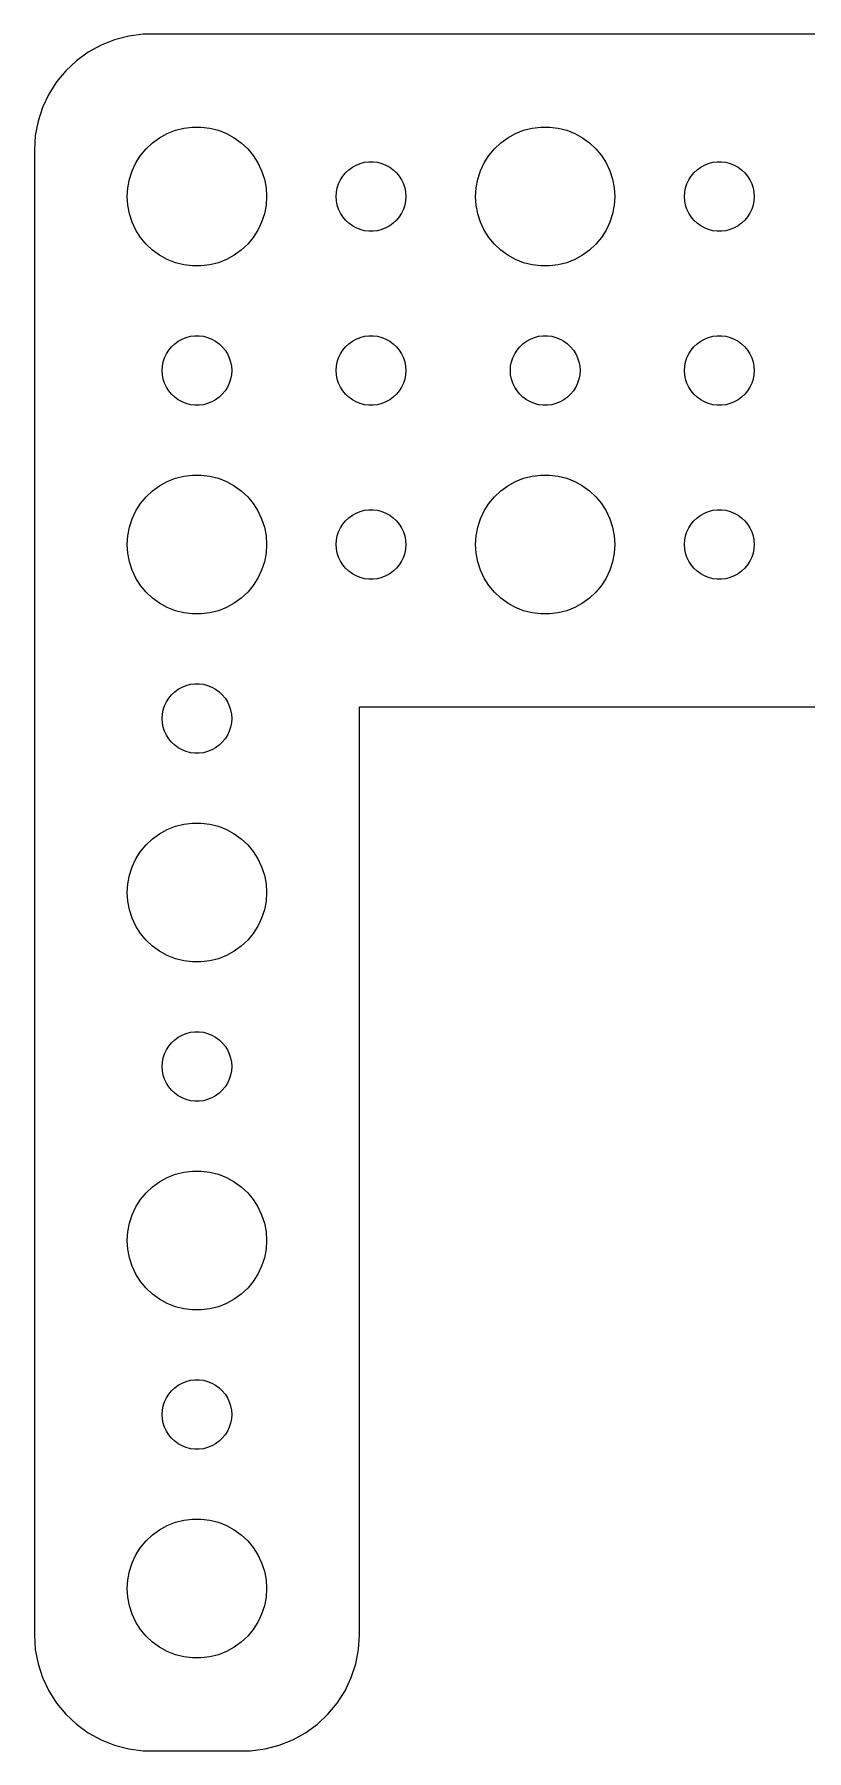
# Model space of a CAD drawing. Header units: metres. Extents: x -37 to 37, y 131 to 373.
# Drawn here: x -37 to -3.7, y 215 to 289 of the extents above; entities that cross this region are included whole.
import ezdxf

# ---------------------------------------------------------------- set-up
doc = ezdxf.new("R2010")
doc.units = ezdxf.units.M

msp = doc.modelspace()

# ---------------------------------------------------------------- linework, layer by layer
for p, q in [((-34.1289, 288.524), (-34.6791, 288.222)), ((-33.5451, 288.755), (-34.1289, 288.524)), ((-32.9369, 288.911), (-33.5451, 288.755)), ((-32.3139, 288.99), (-32.9369, 288.911)), ((32.3139, 288.99), (-32.3139, 288.99)), ((-35.1871, 287.853), (-35.6448, 287.423)), ((-34.6791, 288.222), (-35.1871, 287.853)), ((-35.6448, 287.423), (-36.0451, 286.939)), ((-36.3815, 286.409), (-36.6489, 285.841)), ((-36.0451, 286.939), (-36.3815, 286.409)), ((-36.6489, 285.841), (-36.8429, 285.243)), ((-36.8429, 285.243), (-36.9606, 284.627)), ((-31.2773, 284.714), (-30.927, 284.853)), ((-30.927, 284.853), (-30.5621, 284.947)), ((-30.5621, 284.947), (-30.1884, 284.994)), ((-30.1884, 284.994), (-29.8116, 284.994)), ((-29.8116, 284.994), (-29.4379, 284.947)), ((-29.4379, 284.947), (-29.0729, 284.853)), ((-29.0729, 284.853), (-28.7227, 284.714)), ((-16.2773, 284.714), (-15.927, 284.853)), ((-15.927, 284.853), (-15.5621, 284.947)), ((-15.5621, 284.947), (-15.1884, 284.994)), ((-15.1884, 284.994), (-14.8116, 284.994)), ((-14.8116, 284.994), (-14.4379, 284.947)), ((-14.4379, 284.947), (-14.0729, 284.853)), ((-14.0729, 284.853), (-13.7227, 284.714)), ((-36.9606, 284.627), (-37, 284)), ((-32.1869, 284.054), (-31.9123, 284.312)), ((-31.9123, 284.312), (-31.6075, 284.533)), ((-31.6075, 284.533), (-31.2773, 284.714)), ((-28.7227, 284.714), (-28.3925, 284.533)), ((-28.3925, 284.533), (-28.0877, 284.312)), ((-28.0877, 284.312), (-27.8131, 284.054)), ((-17.1869, 284.054), (-16.9123, 284.312)), ((-16.9123, 284.312), (-16.6075, 284.533)), ((-16.6075, 284.533), (-16.2773, 284.714)), ((-13.7227, 284.714), (-13.3925, 284.533)), ((-13.3925, 284.533), (-13.0877, 284.312)), ((-13.0877, 284.312), (-12.8131, 284.054)), ((-37, 284), (-37, 220)), ((-32.7893, 283.104), (-32.6289, 283.445)), ((-32.6289, 283.445), (-32.427, 283.763)), ((-32.427, 283.763), (-32.1869, 284.054)), ((-27.8131, 284.054), (-27.5729, 283.763)), ((-27.5729, 283.763), (-27.3711, 283.445)), ((-27.3711, 283.445), (-27.2107, 283.104)), ((-23.3037, 283.266), (-23.1387, 283.357)), ((-23.1387, 283.357), (-22.9635, 283.427)), ((-22.9635, 283.427), (-22.7811, 283.473)), ((-22.7811, 283.473), (-22.5942, 283.497)), ((-22.5942, 283.497), (-22.4058, 283.497)), ((-22.4058, 283.497), (-22.2189, 283.473)), ((-22.2189, 283.473), (-22.0365, 283.427)), ((-22.0365, 283.427), (-21.8613, 283.357)), ((-21.8613, 283.357), (-21.6963, 283.266)), ((-17.7893, 283.104), (-17.6289, 283.445)), ((-17.6289, 283.445), (-17.427, 283.763)), ((-17.427, 283.763), (-17.1869, 284.054)), ((-12.8131, 284.054), (-12.5729, 283.763)), ((-12.5729, 283.763), (-12.3711, 283.445)), ((-12.3711, 283.445), (-12.2107, 283.104)), ((-8.30373, 283.266), (-8.13866, 283.357)), ((-8.13866, 283.357), (-7.96352, 283.427)), ((-7.96352, 283.427), (-7.78107, 283.473)), ((-7.78107, 283.473), (-7.59418, 283.497)), ((-7.59418, 283.497), (-7.40581, 283.497)), ((-7.40581, 283.497), (-7.21892, 283.473)), ((-7.21892, 283.473), (-7.03647, 283.427)), ((-7.03647, 283.427), (-6.86133, 283.357)), ((-6.86133, 283.357), (-6.69626, 283.266)), ((-32.9763, 282.376), (-32.9057, 282.746)), ((-32.9057, 282.746), (-32.7893, 283.104)), ((-27.2107, 283.104), (-27.0942, 282.746)), ((-27.0942, 282.746), (-27.0237, 282.376)), ((-23.8947, 282.552), (-23.8145, 282.723)), ((-23.8145, 282.723), (-23.7135, 282.882)), ((-23.7135, 282.882), (-23.5934, 283.027)), ((-23.5934, 283.027), (-23.4561, 283.156)), ((-23.4561, 283.156), (-23.3037, 283.266)), ((-21.6963, 283.266), (-21.5439, 283.156)), ((-21.5439, 283.156), (-21.4065, 283.027)), ((-21.4065, 283.027), (-21.2865, 282.882)), ((-21.2865, 282.882), (-21.1855, 282.723)), ((-21.1855, 282.723), (-21.1053, 282.552)), ((-17.9763, 282.376), (-17.9057, 282.746)), ((-17.9057, 282.746), (-17.7893, 283.104)), ((-12.2107, 283.104), (-12.0942, 282.746)), ((-12.0942, 282.746), (-12.0237, 282.376)), ((-8.89465, 282.552), (-8.81445, 282.723)), ((-8.81445, 282.723), (-8.71352, 282.882)), ((-8.71352, 282.882), (-8.59344, 283.027)), ((-8.59344, 283.027), (-8.45613, 283.156)), ((-8.45613, 283.156), (-8.30373, 283.266)), ((-6.69626, 283.266), (-6.54385, 283.156)), ((-6.54385, 283.156), (-6.40654, 283.027)), ((-6.40654, 283.027), (-6.28647, 282.882)), ((-6.28647, 282.882), (-6.18553, 282.723)), ((-6.18553, 282.723), (-6.10533, 282.552)), ((-33, 282), (-32.9763, 282.376)), ((-32.9763, 281.624), (-33, 282)), ((-27.0237, 282.376), (-27, 282)), ((-27, 282), (-27.0237, 281.624)), ((-24, 282), (-23.9882, 282.188)), ((-23.9882, 281.812), (-24, 282)), ((-23.9882, 282.188), (-23.9529, 282.373)), ((-23.9529, 282.373), (-23.8947, 282.552)), ((-21.1053, 282.552), (-21.0471, 282.373)), ((-21.0471, 282.373), (-21.0118, 282.188)), ((-21.0118, 282.188), (-21, 282)), ((-21, 282), (-21.0118, 281.812)), ((-18, 282), (-17.9763, 282.376)), ((-17.9763, 281.624), (-18, 282)), ((-12.0237, 282.376), (-12, 282)), ((-12, 282), (-12.0237, 281.624)), ((-9, 282), (-8.98816, 282.188)), ((-8.98816, 281.812), (-9, 282)), ((-8.98816, 282.188), (-8.95287, 282.373)), ((-8.95287, 282.373), (-8.89465, 282.552)), ((-6.10533, 282.552), (-6.04712, 282.373)), ((-6.04712, 282.373), (-6.01183, 282.188)), ((-6.01183, 282.188), (-6, 282)), ((-6, 282), (-6.01183, 281.812)), ((-32.9057, 281.254), (-32.9763, 281.624)), ((-32.7893, 280.896), (-32.9057, 281.254)), ((-27.0942, 281.254), (-27.2107, 280.896)), ((-27.0237, 281.624), (-27.0942, 281.254)), ((-23.9529, 281.627), (-23.9882, 281.812)), ((-23.8947, 281.448), (-23.9529, 281.627)), ((-23.8145, 281.277), (-23.8947, 281.448)), ((-23.7135, 281.118), (-23.8145, 281.277)), ((-21.1855, 281.277), (-21.2865, 281.118)), ((-21.1053, 281.448), (-21.1855, 281.277)), ((-21.0471, 281.627), (-21.1053, 281.448)), ((-21.0118, 281.812), (-21.0471, 281.627)), ((-17.9057, 281.254), (-17.9763, 281.624)), ((-17.7893, 280.896), (-17.9057, 281.254)), ((-12.0942, 281.254), (-12.2107, 280.896)), ((-12.0237, 281.624), (-12.0942, 281.254)), ((-8.95287, 281.627), (-8.98816, 281.812)), ((-8.89465, 281.448), (-8.95287, 281.627)), ((-8.81445, 281.277), (-8.89465, 281.448)), ((-8.71352, 281.118), (-8.81445, 281.277)), ((-6.18553, 281.277), (-6.28647, 281.118)), ((-6.10533, 281.448), (-6.18553, 281.277)), ((-6.04712, 281.627), (-6.10533, 281.448)), ((-6.01183, 281.812), (-6.04712, 281.627)), ((-32.6289, 280.555), (-32.7893, 280.896)), ((-32.427, 280.237), (-32.6289, 280.555)), ((-27.3711, 280.555), (-27.5729, 280.237)), ((-27.2107, 280.896), (-27.3711, 280.555)), ((-23.5934, 280.973), (-23.7135, 281.118)), ((-23.4561, 280.844), (-23.5934, 280.973)), ((-23.3037, 280.734), (-23.4561, 280.844)), ((-23.1387, 280.643), (-23.3037, 280.734)), ((-22.9635, 280.573), (-23.1387, 280.643)), ((-22.7811, 280.527), (-22.9635, 280.573)), ((-22.5942, 280.503), (-22.7811, 280.527)), ((-22.4058, 280.503), (-22.5942, 280.503)), ((-22.2189, 280.527), (-22.4058, 280.503)), ((-22.0365, 280.573), (-22.2189, 280.527)), ((-21.8613, 280.643), (-22.0365, 280.573)), ((-21.6963, 280.734), (-21.8613, 280.643)), ((-21.5439, 280.844), (-21.6963, 280.734)), ((-21.4065, 280.973), (-21.5439, 280.844)), ((-21.2865, 281.118), (-21.4065, 280.973)), ((-17.6289, 280.555), (-17.7893, 280.896)), ((-17.427, 280.237), (-17.6289, 280.555)), ((-12.3711, 280.555), (-12.5729, 280.237)), ((-12.2107, 280.896), (-12.3711, 280.555)), ((-8.59344, 280.973), (-8.71352, 281.118)), ((-8.45613, 280.844), (-8.59344, 280.973)), ((-8.30373, 280.734), (-8.45613, 280.844)), ((-8.13866, 280.643), (-8.30373, 280.734)), ((-7.96352, 280.573), (-8.13866, 280.643)), ((-7.78107, 280.527), (-7.96352, 280.573)), ((-7.59418, 280.503), (-7.78107, 280.527)), ((-7.40581, 280.503), (-7.59418, 280.503)), ((-7.21892, 280.527), (-7.40581, 280.503)), ((-7.03647, 280.573), (-7.21892, 280.527)), ((-6.86133, 280.643), (-7.03647, 280.573)), ((-6.69626, 280.734), (-6.86133, 280.643)), ((-6.54385, 280.844), (-6.69626, 280.734)), ((-6.40654, 280.973), (-6.54385, 280.844)), ((-6.28647, 281.118), (-6.40654, 280.973)), ((-32.1869, 279.946), (-32.427, 280.237)), ((-31.9123, 279.688), (-32.1869, 279.946)), ((-31.6075, 279.467), (-31.9123, 279.688)), ((-28.0877, 279.688), (-28.3925, 279.467)), ((-27.8131, 279.946), (-28.0877, 279.688)), ((-27.5729, 280.237), (-27.8131, 279.946)), ((-17.1869, 279.946), (-17.427, 280.237)), ((-16.9123, 279.688), (-17.1869, 279.946)), ((-16.6075, 279.467), (-16.9123, 279.688)), ((-13.0877, 279.688), (-13.3925, 279.467)), ((-12.8131, 279.946), (-13.0877, 279.688)), ((-12.5729, 280.237), (-12.8131, 279.946)), ((-31.2773, 279.286), (-31.6075, 279.467)), ((-30.927, 279.147), (-31.2773, 279.286)), ((-30.5621, 279.053), (-30.927, 279.147)), ((-30.1884, 279.006), (-30.5621, 279.053)), ((-29.8116, 279.006), (-30.1884, 279.006)), ((-29.4379, 279.053), (-29.8116, 279.006)), ((-29.0729, 279.147), (-29.4379, 279.053)), ((-28.7227, 279.286), (-29.0729, 279.147)), ((-28.3925, 279.467), (-28.7227, 279.286)), ((-16.2773, 279.286), (-16.6075, 279.467)), ((-15.927, 279.147), (-16.2773, 279.286)), ((-15.5621, 279.053), (-15.927, 279.147)), ((-15.1884, 279.006), (-15.5621, 279.053)), ((-14.8116, 279.006), (-15.1884, 279.006)), ((-14.4379, 279.053), (-14.8116, 279.006)), ((-14.0729, 279.147), (-14.4379, 279.053)), ((-13.7227, 279.286), (-14.0729, 279.147)), ((-13.3925, 279.467), (-13.7227, 279.286)), ((-30.4635, 275.927), (-30.2811, 275.973)), ((-30.2811, 275.973), (-30.0942, 275.997)), ((-30.0942, 275.997), (-29.9058, 275.997)), ((-29.9058, 275.997), (-29.7189, 275.973)), ((-29.7189, 275.973), (-29.5365, 275.927)), ((-22.9635, 275.927), (-22.7811, 275.973)), ((-22.7811, 275.973), (-22.5942, 275.997)), ((-22.5942, 275.997), (-22.4058, 275.997)), ((-22.4058, 275.997), (-22.2189, 275.973)), ((-22.2189, 275.973), (-22.0365, 275.927)), ((-15.4635, 275.927), (-15.2811, 275.973)), ((-15.2811, 275.973), (-15.0942, 275.997)), ((-15.0942, 275.997), (-14.9058, 275.997)), ((-14.9058, 275.997), (-14.7189, 275.973)), ((-14.7189, 275.973), (-14.5365, 275.927)), ((-7.96352, 275.927), (-7.78107, 275.973)), ((-7.78107, 275.973), (-7.59418, 275.997)), ((-7.59418, 275.997), (-7.40581, 275.997)), ((-7.40581, 275.997), (-7.21892, 275.973)), ((-7.21892, 275.973), (-7.03647, 275.927)), ((-31.3947, 275.052), (-31.3145, 275.223)), ((-31.3145, 275.223), (-31.2135, 275.382)), ((-31.2135, 275.382), (-31.0934, 275.527)), ((-31.0934, 275.527), (-30.9561, 275.656)), ((-30.9561, 275.656), (-30.8037, 275.766)), ((-30.8037, 275.766), (-30.6387, 275.857)), ((-30.6387, 275.857), (-30.4635, 275.927)), ((-29.5365, 275.927), (-29.3613, 275.857)), ((-29.3613, 275.857), (-29.1963, 275.766)), ((-29.1963, 275.766), (-29.0439, 275.656)), ((-29.0439, 275.656), (-28.9065, 275.527)), ((-28.9065, 275.527), (-28.7865, 275.382)), ((-28.7865, 275.382), (-28.6855, 275.223)), ((-28.6855, 275.223), (-28.6053, 275.052)), ((-23.8947, 275.052), (-23.8145, 275.223)), ((-23.8145, 275.223), (-23.7135, 275.382)), ((-23.7135, 275.382), (-23.5934, 275.527)), ((-23.5934, 275.527), (-23.4561, 275.656)), ((-23.4561, 275.656), (-23.3037, 275.766)), ((-23.3037, 275.766), (-23.1387, 275.857)), ((-23.1387, 275.857), (-22.9635, 275.927)), ((-22.0365, 275.927), (-21.8613, 275.857)), ((-21.8613, 275.857), (-21.6963, 275.766)), ((-21.6963, 275.766), (-21.5439, 275.656)), ((-21.5439, 275.656), (-21.4065, 275.527)), ((-21.4065, 275.527), (-21.2865, 275.382)), ((-21.2865, 275.382), (-21.1855, 275.223)), ((-21.1855, 275.223), (-21.1053, 275.052)), ((-16.3947, 275.052), (-16.3145, 275.223)), ((-16.3145, 275.223), (-16.2135, 275.382)), ((-16.2135, 275.382), (-16.0934, 275.527)), ((-16.0934, 275.527), (-15.9561, 275.656)), ((-15.9561, 275.656), (-15.8037, 275.766)), ((-15.8037, 275.766), (-15.6387, 275.857)), ((-15.6387, 275.857), (-15.4635, 275.927)), ((-14.5365, 275.927), (-14.3613, 275.857)), ((-14.3613, 275.857), (-14.1963, 275.766)), ((-14.1963, 275.766), (-14.0439, 275.656)), ((-14.0439, 275.656), (-13.9065, 275.527)), ((-13.9065, 275.527), (-13.7865, 275.382)), ((-13.7865, 275.382), (-13.6855, 275.223)), ((-13.6855, 275.223), (-13.6053, 275.052)), ((-8.89465, 275.052), (-8.81445, 275.223)), ((-8.81445, 275.223), (-8.71352, 275.382)), ((-8.71352, 275.382), (-8.59344, 275.527)), ((-8.59344, 275.527), (-8.45613, 275.656)), ((-8.45613, 275.656), (-8.30373, 275.766)), ((-8.30373, 275.766), (-8.13866, 275.857)), ((-8.13866, 275.857), (-7.96352, 275.927)), ((-7.03647, 275.927), (-6.86133, 275.857)), ((-6.86133, 275.857), (-6.69626, 275.766)), ((-6.69626, 275.766), (-6.54385, 275.656)), ((-6.54385, 275.656), (-6.40654, 275.527)), ((-6.40654, 275.527), (-6.28647, 275.382)), ((-6.28647, 275.382), (-6.18553, 275.223)), ((-6.18553, 275.223), (-6.10533, 275.052)), ((-31.5, 274.5), (-31.4882, 274.688)), ((-31.4882, 274.312), (-31.5, 274.5)), ((-31.4882, 274.688), (-31.4529, 274.873)), ((-31.4529, 274.873), (-31.3947, 275.052)), ((-28.6053, 275.052), (-28.5471, 274.873)), ((-28.5471, 274.873), (-28.5118, 274.688)), ((-28.5118, 274.688), (-28.5, 274.5)), ((-28.5, 274.5), (-28.5118, 274.312)), ((-24, 274.5), (-23.9882, 274.688)), ((-23.9882, 274.312), (-24, 274.5)), ((-23.9882, 274.688), (-23.9529, 274.873)), ((-23.9529, 274.873), (-23.8947, 275.052)), ((-21.1053, 275.052), (-21.0471, 274.873)), ((-21.0471, 274.873), (-21.0118, 274.688)), ((-21.0118, 274.688), (-21, 274.5)), ((-21, 274.5), (-21.0118, 274.312)), ((-16.5, 274.5), (-16.4882, 274.688)), ((-16.4882, 274.312), (-16.5, 274.5)), ((-16.4882, 274.688), (-16.4529, 274.873)), ((-16.4529, 274.873), (-16.3947, 275.052)), ((-13.6053, 275.052), (-13.5471, 274.873)), ((-13.5471, 274.873), (-13.5118, 274.688)), ((-13.5118, 274.688), (-13.5, 274.5)), ((-13.5, 274.5), (-13.5118, 274.312)), ((-9, 274.5), (-8.98816, 274.688)), ((-8.98816, 274.312), (-9, 274.5)), ((-8.98816, 274.688), (-8.95287, 274.873)), ((-8.95287, 274.873), (-8.89465, 275.052)), ((-6.10533, 275.052), (-6.04712, 274.873)), ((-6.04712, 274.873), (-6.01183, 274.688)), ((-6.01183, 274.688), (-6, 274.5)), ((-6, 274.5), (-6.01183, 274.312)), ((-31.4529, 274.127), (-31.4882, 274.312)), ((-31.3947, 273.948), (-31.4529, 274.127)), ((-31.3145, 273.777), (-31.3947, 273.948)), ((-31.2135, 273.618), (-31.3145, 273.777)), ((-28.6855, 273.777), (-28.7865, 273.618)), ((-28.6053, 273.948), (-28.6855, 273.777)), ((-28.5471, 274.127), (-28.6053, 273.948)), ((-28.5118, 274.312), (-28.5471, 274.127)), ((-23.9529, 274.127), (-23.9882, 274.312)), ((-23.8947, 273.948), (-23.9529, 274.127)), ((-23.8145, 273.777), (-23.8947, 273.948)), ((-23.7135, 273.618), (-23.8145, 273.777)), ((-21.1855, 273.777), (-21.2865, 273.618)), ((-21.1053, 273.948), (-21.1855, 273.777)), ((-21.0471, 274.127), (-21.1053, 273.948)), ((-21.0118, 274.312), (-21.0471, 274.127)), ((-16.4529, 274.127), (-16.4882, 274.312)), ((-16.3947, 273.948), (-16.4529, 274.127)), ((-16.3145, 273.777), (-16.3947, 273.948)), ((-16.2135, 273.618), (-16.3145, 273.777)), ((-13.6855, 273.777), (-13.7865, 273.618)), ((-13.6053, 273.948), (-13.6855, 273.777)), ((-13.5471, 274.127), (-13.6053, 273.948)), ((-13.5118, 274.312), (-13.5471, 274.127)), ((-8.95287, 274.127), (-8.98816, 274.312)), ((-8.89465, 273.948), (-8.95287, 274.127)), ((-8.81445, 273.777), (-8.89465, 273.948)), ((-8.71352, 273.618), (-8.81445, 273.777)), ((-6.18553, 273.777), (-6.28647, 273.618)), ((-6.10533, 273.948), (-6.18553, 273.777)), ((-6.04712, 274.127), (-6.10533, 273.948)), ((-6.01183, 274.312), (-6.04712, 274.127)), ((-31.0934, 273.473), (-31.2135, 273.618)), ((-30.9561, 273.344), (-31.0934, 273.473)), ((-30.8037, 273.234), (-30.9561, 273.344)), ((-30.6387, 273.143), (-30.8037, 273.234)), ((-30.4635, 273.073), (-30.6387, 273.143)), ((-30.2811, 273.027), (-30.4635, 273.073)), ((-30.0942, 273.003), (-30.2811, 273.027)), ((-29.9058, 273.003), (-30.0942, 273.003)), ((-29.7189, 273.027), (-29.9058, 273.003)), ((-29.5365, 273.073), (-29.7189, 273.027)), ((-29.3613, 273.143), (-29.5365, 273.073)), ((-29.1963, 273.234), (-29.3613, 273.143)), ((-29.0439, 273.344), (-29.1963, 273.234)), ((-28.9065, 273.473), (-29.0439, 273.344)), ((-28.7865, 273.618), (-28.9065, 273.473)), ((-23.5934, 273.473), (-23.7135, 273.618)), ((-23.4561, 273.344), (-23.5934, 273.473)), ((-23.3037, 273.234), (-23.4561, 273.344)), ((-23.1387, 273.143), (-23.3037, 273.234)), ((-22.9635, 273.073), (-23.1387, 273.143)), ((-22.7811, 273.027), (-22.9635, 273.073)), ((-22.5942, 273.003), (-22.7811, 273.027)), ((-22.4058, 273.003), (-22.5942, 273.003)), ((-22.2189, 273.027), (-22.4058, 273.003)), ((-22.0365, 273.073), (-22.2189, 273.027)), ((-21.8613, 273.143), (-22.0365, 273.073)), ((-21.6963, 273.234), (-21.8613, 273.143)), ((-21.5439, 273.344), (-21.6963, 273.234)), ((-21.4065, 273.473), (-21.5439, 273.344)), ((-21.2865, 273.618), (-21.4065, 273.473)), ((-16.0934, 273.473), (-16.2135, 273.618)), ((-15.9561, 273.344), (-16.0934, 273.473)), ((-15.8037, 273.234), (-15.9561, 273.344)), ((-15.6387, 273.143), (-15.8037, 273.234)), ((-15.4635, 273.073), (-15.6387, 273.143)), ((-15.2811, 273.027), (-15.4635, 273.073)), ((-15.0942, 273.003), (-15.2811, 273.027)), ((-14.9058, 273.003), (-15.0942, 273.003)), ((-14.7189, 273.027), (-14.9058, 273.003)), ((-14.5365, 273.073), (-14.7189, 273.027)), ((-14.3613, 273.143), (-14.5365, 273.073)), ((-14.1963, 273.234), (-14.3613, 273.143)), ((-14.0439, 273.344), (-14.1963, 273.234)), ((-13.9065, 273.473), (-14.0439, 273.344)), ((-13.7865, 273.618), (-13.9065, 273.473)), ((-8.59344, 273.473), (-8.71352, 273.618)), ((-8.45613, 273.344), (-8.59344, 273.473)), ((-8.30373, 273.234), (-8.45613, 273.344)), ((-8.13866, 273.143), (-8.30373, 273.234)), ((-7.96352, 273.073), (-8.13866, 273.143)), ((-7.78107, 273.027), (-7.96352, 273.073)), ((-7.59418, 273.003), (-7.78107, 273.027)), ((-7.40581, 273.003), (-7.59418, 273.003)), ((-7.21892, 273.027), (-7.40581, 273.003)), ((-7.03647, 273.073), (-7.21892, 273.027)), ((-6.86133, 273.143), (-7.03647, 273.073)), ((-6.69626, 273.234), (-6.86133, 273.143)), ((-6.54385, 273.344), (-6.69626, 273.234)), ((-6.40654, 273.473), (-6.54385, 273.344)), ((-6.28647, 273.618), (-6.40654, 273.473)), ((-32.1869, 269.054), (-31.9123, 269.312)), ((-31.9123, 269.312), (-31.6075, 269.533)), ((-31.6075, 269.533), (-31.2773, 269.714)), ((-31.2773, 269.714), (-30.927, 269.853)), ((-30.927, 269.853), (-30.5621, 269.947)), ((-30.5621, 269.947), (-30.1884, 269.994)), ((-30.1884, 269.994), (-29.8116, 269.994)), ((-29.8116, 269.994), (-29.4379, 269.947)), ((-29.4379, 269.947), (-29.0729, 269.853)), ((-29.0729, 269.853), (-28.7227, 269.714)), ((-28.7227, 269.714), (-28.3925, 269.533)), ((-28.3925, 269.533), (-28.0877, 269.312)), ((-28.0877, 269.312), (-27.8131, 269.054)), ((-17.1869, 269.054), (-16.9123, 269.312)), ((-16.9123, 269.312), (-16.6075, 269.533)), ((-16.6075, 269.533), (-16.2773, 269.714)), ((-16.2773, 269.714), (-15.927, 269.853)), ((-15.927, 269.853), (-15.5621, 269.947)), ((-15.5621, 269.947), (-15.1884, 269.994)), ((-15.1884, 269.994), (-14.8116, 269.994)), ((-14.8116, 269.994), (-14.4379, 269.947)), ((-14.4379, 269.947), (-14.0729, 269.853)), ((-14.0729, 269.853), (-13.7227, 269.714)), ((-13.7227, 269.714), (-13.3925, 269.533)), ((-13.3925, 269.533), (-13.0877, 269.312)), ((-13.0877, 269.312), (-12.8131, 269.054)), ((-32.6289, 268.445), (-32.427, 268.763)), ((-32.427, 268.763), (-32.1869, 269.054)), ((-27.8131, 269.054), (-27.5729, 268.763)), ((-27.5729, 268.763), (-27.3711, 268.445)), ((-17.6289, 268.445), (-17.427, 268.763)), ((-17.427, 268.763), (-17.1869, 269.054)), ((-12.8131, 269.054), (-12.5729, 268.763)), ((-12.5729, 268.763), (-12.3711, 268.445)), ((-32.9057, 267.746), (-32.7893, 268.104)), ((-32.7893, 268.104), (-32.6289, 268.445)), ((-27.3711, 268.445), (-27.2107, 268.104)), ((-27.2107, 268.104), (-27.0942, 267.746)), ((-23.8145, 267.723), (-23.7135, 267.882)), ((-23.7135, 267.882), (-23.5934, 268.027)), ((-23.5934, 268.027), (-23.4561, 268.156)), ((-23.4561, 268.156), (-23.3037, 268.266)), ((-23.3037, 268.266), (-23.1387, 268.357)), ((-23.1387, 268.357), (-22.9635, 268.427)), ((-22.9635, 268.427), (-22.7811, 268.473)), ((-22.7811, 268.473), (-22.5942, 268.497)), ((-22.5942, 268.497), (-22.4058, 268.497)), ((-22.4058, 268.497), (-22.2189, 268.473)), ((-22.2189, 268.473), (-22.0365, 268.427)), ((-22.0365, 268.427), (-21.8613, 268.357)), ((-21.8613, 268.357), (-21.6963, 268.266)), ((-21.6963, 268.266), (-21.5439, 268.156)), ((-21.5439, 268.156), (-21.4065, 268.027)), ((-21.4065, 268.027), (-21.2865, 267.882)), ((-21.2865, 267.882), (-21.1855, 267.723)), ((-17.9057, 267.746), (-17.7893, 268.104)), ((-17.7893, 268.104), (-17.6289, 268.445)), ((-12.3711, 268.445), (-12.2107, 268.104)), ((-12.2107, 268.104), (-12.0942, 267.746)), ((-8.81445, 267.723), (-8.71352, 267.882)), ((-8.71352, 267.882), (-8.59344, 268.027)), ((-8.59344, 268.027), (-8.45613, 268.156)), ((-8.45613, 268.156), (-8.30373, 268.266)), ((-8.30373, 268.266), (-8.13866, 268.357)), ((-8.13866, 268.357), (-7.96352, 268.427)), ((-7.96352, 268.427), (-7.78107, 268.473)), ((-7.78107, 268.473), (-7.59418, 268.497)), ((-7.59418, 268.497), (-7.40581, 268.497)), ((-7.40581, 268.497), (-7.21892, 268.473)), ((-7.21892, 268.473), (-7.03647, 268.427)), ((-7.03647, 268.427), (-6.86133, 268.357)), ((-6.86133, 268.357), (-6.69626, 268.266)), ((-6.69626, 268.266), (-6.54385, 268.156)), ((-6.54385, 268.156), (-6.40654, 268.027)), ((-6.40654, 268.027), (-6.28647, 267.882)), ((-6.28647, 267.882), (-6.18553, 267.723)), ((-33, 267), (-32.9763, 267.376)), ((-32.9763, 267.376), (-32.9057, 267.746)), ((-27.0942, 267.746), (-27.0237, 267.376)), ((-27.0237, 267.376), (-27, 267)), ((-24, 267), (-23.9882, 267.188)), ((-23.9882, 267.188), (-23.9529, 267.373)), ((-23.9529, 267.373), (-23.8947, 267.552)), ((-23.8947, 267.552), (-23.8145, 267.723)), ((-21.1855, 267.723), (-21.1053, 267.552)), ((-21.1053, 267.552), (-21.0471, 267.373)), ((-21.0471, 267.373), (-21.0118, 267.188)), ((-21.0118, 267.188), (-21, 267)), ((-18, 267), (-17.9763, 267.376)), ((-17.9763, 267.376), (-17.9057, 267.746)), ((-12.0942, 267.746), (-12.0237, 267.376)), ((-12.0237, 267.376), (-12, 267)), ((-9, 267), (-8.98816, 267.188)), ((-8.98816, 267.188), (-8.95287, 267.373)), ((-8.95287, 267.373), (-8.89465, 267.552)), ((-8.89465, 267.552), (-8.81445, 267.723)), ((-6.18553, 267.723), (-6.10533, 267.552)), ((-6.10533, 267.552), (-6.04712, 267.373)), ((-6.04712, 267.373), (-6.01183, 267.188)), ((-6.01183, 267.188), (-6, 267)), ((-32.9763, 266.624), (-33, 267)), ((-32.9057, 266.254), (-32.9763, 266.624)), ((-27.0237, 266.624), (-27.0942, 266.254)), ((-27, 267), (-27.0237, 266.624)), ((-23.9882, 266.812), (-24, 267)), ((-23.9529, 266.627), (-23.9882, 266.812)), ((-23.8947, 266.448), (-23.9529, 266.627)), ((-23.8145, 266.277), (-23.8947, 266.448)), ((-21.1053, 266.448), (-21.1855, 266.277)), ((-21.0471, 266.627), (-21.1053, 266.448)), ((-21.0118, 266.812), (-21.0471, 266.627)), ((-21, 267), (-21.0118, 266.812)), ((-17.9763, 266.624), (-18, 267)), ((-17.9057, 266.254), (-17.9763, 266.624)), ((-12.0237, 266.624), (-12.0942, 266.254)), ((-12, 267), (-12.0237, 266.624)), ((-8.98816, 266.812), (-9, 267)), ((-8.95287, 266.627), (-8.98816, 266.812)), ((-8.89465, 266.448), (-8.95287, 266.627)), ((-8.81445, 266.277), (-8.89465, 266.448)), ((-6.10533, 266.448), (-6.18553, 266.277)), ((-6.04712, 266.627), (-6.10533, 266.448)), ((-6.01183, 266.812), (-6.04712, 266.627)), ((-6, 267), (-6.01183, 266.812)), ((-32.7893, 265.896), (-32.9057, 266.254)), ((-32.6289, 265.555), (-32.7893, 265.896)), ((-27.2107, 265.896), (-27.3711, 265.555)), ((-27.0942, 266.254), (-27.2107, 265.896)), ((-23.7135, 266.118), (-23.8145, 266.277)), ((-23.5934, 265.973), (-23.7135, 266.118)), ((-23.4561, 265.844), (-23.5934, 265.973)), ((-23.3037, 265.734), (-23.4561, 265.844)), ((-23.1387, 265.643), (-23.3037, 265.734)), ((-22.9635, 265.573), (-23.1387, 265.643)), ((-21.8613, 265.643), (-22.0365, 265.573)), ((-21.6963, 265.734), (-21.8613, 265.643)), ((-21.5439, 265.844), (-21.6963, 265.734)), ((-21.4065, 265.973), (-21.5439, 265.844)), ((-21.2865, 266.118), (-21.4065, 265.973)), ((-21.1855, 266.277), (-21.2865, 266.118)), ((-17.7893, 265.896), (-17.9057, 266.254)), ((-17.6289, 265.555), (-17.7893, 265.896)), ((-12.2107, 265.896), (-12.3711, 265.555)), ((-12.0942, 266.254), (-12.2107, 265.896)), ((-8.71352, 266.118), (-8.81445, 266.277)), ((-8.59344, 265.973), (-8.71352, 266.118)), ((-8.45613, 265.844), (-8.59344, 265.973)), ((-8.30373, 265.734), (-8.45613, 265.844)), ((-8.13866, 265.643), (-8.30373, 265.734)), ((-7.96352, 265.573), (-8.13866, 265.643)), ((-6.86133, 265.643), (-7.03647, 265.573)), ((-6.69626, 265.734), (-6.86133, 265.643)), ((-6.54385, 265.844), (-6.69626, 265.734)), ((-6.40654, 265.973), (-6.54385, 265.844)), ((-6.28647, 266.118), (-6.40654, 265.973)), ((-6.18553, 266.277), (-6.28647, 266.118)), ((-32.427, 265.237), (-32.6289, 265.555)), ((-32.1869, 264.946), (-32.427, 265.237)), ((-31.9123, 264.688), (-32.1869, 264.946)), ((-27.8131, 264.946), (-28.0877, 264.688)), ((-27.5729, 265.237), (-27.8131, 264.946)), ((-27.3711, 265.555), (-27.5729, 265.237)), ((-22.7811, 265.527), (-22.9635, 265.573)), ((-22.5942, 265.503), (-22.7811, 265.527)), ((-22.4058, 265.503), (-22.5942, 265.503)), ((-22.2189, 265.527), (-22.4058, 265.503)), ((-22.0365, 265.573), (-22.2189, 265.527)), ((-17.427, 265.237), (-17.6289, 265.555)), ((-17.1869, 264.946), (-17.427, 265.237)), ((-16.9123, 264.688), (-17.1869, 264.946)), ((-12.8131, 264.946), (-13.0877, 264.688)), ((-12.5729, 265.237), (-12.8131, 264.946)), ((-12.3711, 265.555), (-12.5729, 265.237)), ((-7.78107, 265.527), (-7.96352, 265.573)), ((-7.59418, 265.503), (-7.78107, 265.527)), ((-7.40581, 265.503), (-7.59418, 265.503)), ((-7.21892, 265.527), (-7.40581, 265.503)), ((-7.03647, 265.573), (-7.21892, 265.527)), ((-31.6075, 264.467), (-31.9123, 264.688)), ((-31.2773, 264.286), (-31.6075, 264.467)), ((-30.927, 264.147), (-31.2773, 264.286)), ((-30.5621, 264.053), (-30.927, 264.147)), ((-29.0729, 264.147), (-29.4379, 264.053)), ((-28.7227, 264.286), (-29.0729, 264.147)), ((-28.3925, 264.467), (-28.7227, 264.286)), ((-28.0877, 264.688), (-28.3925, 264.467)), ((-16.6075, 264.467), (-16.9123, 264.688)), ((-16.2773, 264.286), (-16.6075, 264.467)), ((-15.927, 264.147), (-16.2773, 264.286)), ((-15.5621, 264.053), (-15.927, 264.147)), ((-14.0729, 264.147), (-14.4379, 264.053)), ((-13.7227, 264.286), (-14.0729, 264.147)), ((-13.3925, 264.467), (-13.7227, 264.286)), ((-13.0877, 264.688), (-13.3925, 264.467)), ((-30.1884, 264.006), (-30.5621, 264.053)), ((-29.8116, 264.006), (-30.1884, 264.006)), ((-29.4379, 264.053), (-29.8116, 264.006)), ((-15.1884, 264.006), (-15.5621, 264.053)), ((-14.8116, 264.006), (-15.1884, 264.006)), ((-14.4379, 264.053), (-14.8116, 264.006)), ((-31.2135, 260.382), (-31.0934, 260.527)), ((-31.0934, 260.527), (-30.9561, 260.656)), ((-30.9561, 260.656), (-30.8037, 260.766)), ((-30.8037, 260.766), (-30.6387, 260.857)), ((-30.6387, 260.857), (-30.4635, 260.927)), ((-30.4635, 260.927), (-30.2811, 260.973)), ((-30.2811, 260.973), (-30.0942, 260.997)), ((-30.0942, 260.997), (-29.9058, 260.997)), ((-29.9058, 260.997), (-29.7189, 260.973)), ((-29.7189, 260.973), (-29.5365, 260.927)), ((-29.5365, 260.927), (-29.3613, 260.857)), ((-29.3613, 260.857), (-29.1963, 260.766)), ((-29.1963, 260.766), (-29.0439, 260.656)), ((-29.0439, 260.656), (-28.9065, 260.527)), ((-28.9065, 260.527), (-28.7865, 260.382)), ((-31.5, 259.5), (-31.4882, 259.688)), ((-31.4882, 259.688), (-31.4529, 259.873)), ((-31.4529, 259.873), (-31.3947, 260.052)), ((-31.3947, 260.052), (-31.3145, 260.223)), ((-31.3145, 260.223), (-31.2135, 260.382)), ((-28.7865, 260.382), (-28.6855, 260.223)), ((-28.6855, 260.223), (-28.6053, 260.052)), ((-28.6053, 260.052), (-28.5471, 259.873)), ((-28.5471, 259.873), (-28.5118, 259.688)), ((-28.5118, 259.688), (-28.5, 259.5)), ((-23, 220), (-23, 260.01)), ((-23, 260.01), (23, 260.01)), ((-31.4882, 259.312), (-31.5, 259.5)), ((-31.4529, 259.127), (-31.4882, 259.312)), ((-31.3947, 258.948), (-31.4529, 259.127)), ((-31.3145, 258.777), (-31.3947, 258.948)), ((-28.6053, 258.948), (-28.6855, 258.777)), ((-28.5471, 259.127), (-28.6053, 258.948)), ((-28.5118, 259.312), (-28.5471, 259.127)), ((-28.5, 259.5), (-28.5118, 259.312)), ((-31.2135, 258.618), (-31.3145, 258.777)), ((-31.0934, 258.473), (-31.2135, 258.618)), ((-30.9561, 258.344), (-31.0934, 258.473)), ((-30.8037, 258.234), (-30.9561, 258.344)), ((-30.6387, 258.143), (-30.8037, 258.234)), ((-29.1963, 258.234), (-29.3613, 258.143)), ((-29.0439, 258.344), (-29.1963, 258.234)), ((-28.9065, 258.473), (-29.0439, 258.344)), ((-28.7865, 258.618), (-28.9065, 258.473)), ((-28.6855, 258.777), (-28.7865, 258.618)), ((-30.4635, 258.073), (-30.6387, 258.143)), ((-30.2811, 258.027), (-30.4635, 258.073)), ((-30.0942, 258.003), (-30.2811, 258.027)), ((-29.9058, 258.003), (-30.0942, 258.003)), ((-29.7189, 258.027), (-29.9058, 258.003)), ((-29.5365, 258.073), (-29.7189, 258.027)), ((-29.3613, 258.143), (-29.5365, 258.073)), ((-31.9123, 254.312), (-31.6075, 254.533)), ((-31.6075, 254.533), (-31.2773, 254.714)), ((-31.2773, 254.714), (-30.927, 254.853)), ((-30.927, 254.853), (-30.5621, 254.947)), ((-30.5621, 254.947), (-30.1884, 254.994)), ((-30.1884, 254.994), (-29.8116, 254.994)), ((-29.8116, 254.994), (-29.4379, 254.947)), ((-29.4379, 254.947), (-29.0729, 254.853)), ((-29.0729, 254.853), (-28.7227, 254.714)), ((-28.7227, 254.714), (-28.3925, 254.533)), ((-28.3925, 254.533), (-28.0877, 254.312)), ((-32.6289, 253.445), (-32.427, 253.763)), ((-32.427, 253.763), (-32.1869, 254.054)), ((-32.1869, 254.054), (-31.9123, 254.312)), ((-28.0877, 254.312), (-27.8131, 254.054)), ((-27.8131, 254.054), (-27.5729, 253.763)), ((-27.5729, 253.763), (-27.3711, 253.445)), ((-32.9057, 252.746), (-32.7893, 253.104)), ((-32.7893, 253.104), (-32.6289, 253.445)), ((-27.3711, 253.445), (-27.2107, 253.104)), ((-27.2107, 253.104), (-27.0942, 252.746)), ((-33, 252), (-32.9763, 252.376)), ((-32.9763, 252.376), (-32.9057, 252.746)), ((-27.0942, 252.746), (-27.0237, 252.376)), ((-27.0237, 252.376), (-27, 252)), ((-32.9763, 251.624), (-33, 252)), ((-32.9057, 251.254), (-32.9763, 251.624)), ((-27.0237, 251.624), (-27.0942, 251.254)), ((-27, 252), (-27.0237, 251.624)), ((-32.7893, 250.896), (-32.9057, 251.254)), ((-32.6289, 250.555), (-32.7893, 250.896)), ((-27.2107, 250.896), (-27.3711, 250.555)), ((-27.0942, 251.254), (-27.2107, 250.896)), ((-32.427, 250.237), (-32.6289, 250.555)), ((-32.1869, 249.946), (-32.427, 250.237)), ((-27.5729, 250.237), (-27.8131, 249.946)), ((-27.3711, 250.555), (-27.5729, 250.237)), ((-31.9123, 249.688), (-32.1869, 249.946)), ((-31.6075, 249.467), (-31.9123, 249.688)), ((-31.2773, 249.286), (-31.6075, 249.467)), ((-28.3925, 249.467), (-28.7227, 249.286)), ((-28.0877, 249.688), (-28.3925, 249.467)), ((-27.8131, 249.946), (-28.0877, 249.688)), ((-30.927, 249.147), (-31.2773, 249.286)), ((-30.5621, 249.053), (-30.927, 249.147)), ((-30.1884, 249.006), (-30.5621, 249.053)), ((-29.8116, 249.006), (-30.1884, 249.006)), ((-29.4379, 249.053), (-29.8116, 249.006)), ((-29.0729, 249.147), (-29.4379, 249.053)), ((-28.7227, 249.286), (-29.0729, 249.147)), ((-31.0934, 245.527), (-30.9561, 245.656)), ((-30.9561, 245.656), (-30.8037, 245.766)), ((-30.8037, 245.766), (-30.6387, 245.857)), ((-30.6387, 245.857), (-30.4635, 245.927)), ((-30.4635, 245.927), (-30.2811, 245.973)), ((-30.2811, 245.973), (-30.0942, 245.997)), ((-30.0942, 245.997), (-29.9058, 245.997)), ((-29.9058, 245.997), (-29.7189, 245.973)), ((-29.7189, 245.973), (-29.5365, 245.927)), ((-29.5365, 245.927), (-29.3613, 245.857)), ((-29.3613, 245.857), (-29.1963, 245.766)), ((-29.1963, 245.766), (-29.0439, 245.656)), ((-29.0439, 245.656), (-28.9065, 245.527)), ((-31.4529, 244.873), (-31.3947, 245.052)), ((-31.3947, 245.052), (-31.3145, 245.223)), ((-31.3145, 245.223), (-31.2135, 245.382)), ((-31.2135, 245.382), (-31.0934, 245.527)), ((-28.9065, 245.527), (-28.7865, 245.382)), ((-28.7865, 245.382), (-28.6855, 245.223)), ((-28.6855, 245.223), (-28.6053, 245.052)), ((-28.6053, 245.052), (-28.5471, 244.873)), ((-31.5, 244.5), (-31.4882, 244.688)), ((-31.4882, 244.312), (-31.5, 244.5)), ((-31.4882, 244.688), (-31.4529, 244.873)), ((-31.4529, 244.127), (-31.4882, 244.312)), ((-28.5471, 244.873), (-28.5118, 244.688)), ((-28.5118, 244.312), (-28.5471, 244.127)), ((-28.5118, 244.688), (-28.5, 244.5)), ((-28.5, 244.5), (-28.5118, 244.312)), ((-31.3947, 243.948), (-31.4529, 244.127)), ((-31.3145, 243.777), (-31.3947, 243.948)), ((-31.2135, 243.618), (-31.3145, 243.777)), ((-31.0934, 243.473), (-31.2135, 243.618)), ((-30.9561, 243.344), (-31.0934, 243.473)), ((-28.9065, 243.473), (-29.0439, 243.344)), ((-28.7865, 243.618), (-28.9065, 243.473)), ((-28.6855, 243.777), (-28.7865, 243.618)), ((-28.6053, 243.948), (-28.6855, 243.777)), ((-28.5471, 244.127), (-28.6053, 243.948)), ((-30.8037, 243.234), (-30.9561, 243.344)), ((-30.6387, 243.143), (-30.8037, 243.234)), ((-30.4635, 243.073), (-30.6387, 243.143)), ((-30.2811, 243.027), (-30.4635, 243.073)), ((-30.0942, 243.003), (-30.2811, 243.027)), ((-29.9058, 243.003), (-30.0942, 243.003)), ((-29.7189, 243.027), (-29.9058, 243.003)), ((-29.5365, 243.073), (-29.7189, 243.027)), ((-29.3613, 243.143), (-29.5365, 243.073)), ((-29.1963, 243.234), (-29.3613, 243.143)), ((-29.0439, 243.344), (-29.1963, 243.234)), ((-31.6075, 239.533), (-31.2773, 239.714)), ((-31.2773, 239.714), (-30.927, 239.853)), ((-30.927, 239.853), (-30.5621, 239.947)), ((-30.5621, 239.947), (-30.1884, 239.994)), ((-30.1884, 239.994), (-29.8116, 239.994)), ((-29.8116, 239.994), (-29.4379, 239.947)), ((-29.4379, 239.947), (-29.0729, 239.853)), ((-29.0729, 239.853), (-28.7227, 239.714)), ((-28.7227, 239.714), (-28.3925, 239.533)), ((-32.427, 238.763), (-32.1869, 239.054)), ((-32.1869, 239.054), (-31.9123, 239.312)), ((-31.9123, 239.312), (-31.6075, 239.533)), ((-28.3925, 239.533), (-28.0877, 239.312)), ((-28.0877, 239.312), (-27.8131, 239.054)), ((-27.8131, 239.054), (-27.5729, 238.763)), ((-32.7893, 238.104), (-32.6289, 238.445)), ((-32.6289, 238.445), (-32.427, 238.763)), ((-27.5729, 238.763), (-27.3711, 238.445)), ((-27.3711, 238.445), (-27.2107, 238.104)), ((-32.9763, 237.376), (-32.9057, 237.746)), ((-32.9057, 237.746), (-32.7893, 238.104)), ((-27.2107, 238.104), (-27.0942, 237.746)), ((-27.0942, 237.746), (-27.0237, 237.376)), ((-33, 237), (-32.9763, 237.376)), ((-32.9763, 236.624), (-33, 237)), ((-27.0237, 237.376), (-27, 237)), ((-27, 237), (-27.0237, 236.624)), ((-32.9057, 236.254), (-32.9763, 236.624)), ((-32.7893, 235.896), (-32.9057, 236.254)), ((-27.0942, 236.254), (-27.2107, 235.896)), ((-27.0237, 236.624), (-27.0942, 236.254)), ((-32.6289, 235.555), (-32.7893, 235.896)), ((-32.427, 235.237), (-32.6289, 235.555)), ((-27.3711, 235.555), (-27.5729, 235.237)), ((-27.2107, 235.896), (-27.3711, 235.555)), ((-32.1869, 234.946), (-32.427, 235.237)), ((-31.9123, 234.688), (-32.1869, 234.946)), ((-31.6075, 234.467), (-31.9123, 234.688)), ((-28.0877, 234.688), (-28.3925, 234.467)), ((-27.8131, 234.946), (-28.0877, 234.688)), ((-27.5729, 235.237), (-27.8131, 234.946)), ((-31.2773, 234.286), (-31.6075, 234.467)), ((-30.927, 234.147), (-31.2773, 234.286)), ((-30.5621, 234.053), (-30.927, 234.147)), ((-30.1884, 234.006), (-30.5621, 234.053)), ((-29.8116, 234.006), (-30.1884, 234.006)), ((-29.4379, 234.053), (-29.8116, 234.006)), ((-29.0729, 234.147), (-29.4379, 234.053)), ((-28.7227, 234.286), (-29.0729, 234.147)), ((-28.3925, 234.467), (-28.7227, 234.286)), ((-30.8037, 230.766), (-30.6387, 230.857)), ((-30.6387, 230.857), (-30.4635, 230.927)), ((-30.4635, 230.927), (-30.2811, 230.973)), ((-30.2811, 230.973), (-30.0942, 230.997)), ((-30.0942, 230.997), (-29.9058, 230.997)), ((-29.9058, 230.997), (-29.7189, 230.973)), ((-29.7189, 230.973), (-29.5365, 230.927)), ((-29.5365, 230.927), (-29.3613, 230.857)), ((-29.3613, 230.857), (-29.1963, 230.766)), ((-31.3947, 230.052), (-31.3145, 230.223)), ((-31.3145, 230.223), (-31.2135, 230.382)), ((-31.2135, 230.382), (-31.0934, 230.527)), ((-31.0934, 230.527), (-30.9561, 230.656)), ((-30.9561, 230.656), (-30.8037, 230.766)), ((-29.1963, 230.766), (-29.0439, 230.656)), ((-29.0439, 230.656), (-28.9065, 230.527)), ((-28.9065, 230.527), (-28.7865, 230.382)), ((-28.7865, 230.382), (-28.6855, 230.223)), ((-28.6855, 230.223), (-28.6053, 230.052)), ((-31.5, 229.5), (-31.4882, 229.688)), ((-31.4882, 229.312), (-31.5, 229.5)), ((-31.4882, 229.688), (-31.4529, 229.873)), ((-31.4529, 229.873), (-31.3947, 230.052)), ((-28.6053, 230.052), (-28.5471, 229.873)), ((-28.5471, 229.873), (-28.5118, 229.688)), ((-28.5118, 229.688), (-28.5, 229.5)), ((-28.5, 229.5), (-28.5118, 229.312)), ((-31.4529, 229.127), (-31.4882, 229.312)), ((-31.3947, 228.948), (-31.4529, 229.127)), ((-31.3145, 228.777), (-31.3947, 228.948)), ((-31.2135, 228.618), (-31.3145, 228.777)), ((-31.0934, 228.473), (-31.2135, 228.618)), ((-28.7865, 228.618), (-28.9065, 228.473)), ((-28.6855, 228.777), (-28.7865, 228.618)), ((-28.6053, 228.948), (-28.6855, 228.777)), ((-28.5471, 229.127), (-28.6053, 228.948)), ((-28.5118, 229.312), (-28.5471, 229.127)), ((-30.9561, 228.344), (-31.0934, 228.473)), ((-30.8037, 228.234), (-30.9561, 228.344)), ((-30.6387, 228.143), (-30.8037, 228.234)), ((-30.4635, 228.073), (-30.6387, 228.143)), ((-30.2811, 228.027), (-30.4635, 228.073)), ((-30.0942, 228.003), (-30.2811, 228.027)), ((-29.9058, 228.003), (-30.0942, 228.003)), ((-29.7189, 228.027), (-29.9058, 228.003)), ((-29.5365, 228.073), (-29.7189, 228.027)), ((-29.3613, 228.143), (-29.5365, 228.073)), ((-29.1963, 228.234), (-29.3613, 228.143)), ((-29.0439, 228.344), (-29.1963, 228.234)), ((-28.9065, 228.473), (-29.0439, 228.344)), ((-30.927, 224.853), (-30.5621, 224.947)), ((-30.5621, 224.947), (-30.1884, 224.994)), ((-30.1884, 224.994), (-29.8116, 224.994)), ((-29.8116, 224.994), (-29.4379, 224.947)), ((-29.4379, 224.947), (-29.0729, 224.853)), ((-32.1869, 224.054), (-31.9123, 224.312)), ((-31.9123, 224.312), (-31.6075, 224.533)), ((-31.6075, 224.533), (-31.2773, 224.714)), ((-31.2773, 224.714), (-30.927, 224.853)), ((-29.0729, 224.853), (-28.7227, 224.714)), ((-28.7227, 224.714), (-28.3925, 224.533)), ((-28.3925, 224.533), (-28.0877, 224.312)), ((-28.0877, 224.312), (-27.8131, 224.054)), ((-32.7893, 223.104), (-32.6289, 223.445)), ((-32.6289, 223.445), (-32.427, 223.763)), ((-32.427, 223.763), (-32.1869, 224.054)), ((-27.8131, 224.054), (-27.5729, 223.763)), ((-27.5729, 223.763), (-27.3711, 223.445)), ((-27.3711, 223.445), (-27.2107, 223.104)), ((-32.9763, 222.376), (-32.9057, 222.746)), ((-32.9057, 222.746), (-32.7893, 223.104)), ((-27.2107, 223.104), (-27.0942, 222.746)), ((-27.0942, 222.746), (-27.0237, 222.376)), ((-33, 222), (-32.9763, 222.376)), ((-32.9763, 221.624), (-33, 222)), ((-27.0237, 222.376), (-27, 222)), ((-27, 222), (-27.0237, 221.624)), ((-32.9057, 221.254), (-32.9763, 221.624)), ((-32.7893, 220.896), (-32.9057, 221.254)), ((-27.0942, 221.254), (-27.2107, 220.896)), ((-27.0237, 221.624), (-27.0942, 221.254)), ((-32.6289, 220.555), (-32.7893, 220.896)), ((-32.427, 220.237), (-32.6289, 220.555)), ((-27.3711, 220.555), (-27.5729, 220.237)), ((-27.2107, 220.896), (-27.3711, 220.555)), ((-37, 220), (-36.9606, 219.373)), ((-32.1869, 219.946), (-32.427, 220.237)), ((-31.9123, 219.688), (-32.1869, 219.946)), ((-27.8131, 219.946), (-28.0877, 219.688)), ((-27.5729, 220.237), (-27.8131, 219.946)), ((-23.0394, 219.373), (-23, 220)), ((-36.9606, 219.373), (-36.8429, 218.757)), ((-31.6075, 219.467), (-31.9123, 219.688)), ((-31.2773, 219.286), (-31.6075, 219.467)), ((-30.927, 219.147), (-31.2773, 219.286)), ((-30.5621, 219.053), (-30.927, 219.147)), ((-30.1884, 219.006), (-30.5621, 219.053)), ((-29.8116, 219.006), (-30.1884, 219.006)), ((-29.4379, 219.053), (-29.8116, 219.006)), ((-29.0729, 219.147), (-29.4379, 219.053)), ((-28.7227, 219.286), (-29.0729, 219.147)), ((-28.3925, 219.467), (-28.7227, 219.286)), ((-28.0877, 219.688), (-28.3925, 219.467)), ((-23.1571, 218.757), (-23.0394, 219.373)), ((-36.8429, 218.757), (-36.6489, 218.159)), ((-23.3511, 218.159), (-23.1571, 218.757)), ((-36.6489, 218.159), (-36.3815, 217.591)), ((-36.3815, 217.591), (-36.0451, 217.061)), ((-23.9549, 217.061), (-23.6185, 217.591)), ((-23.6185, 217.591), (-23.3511, 218.159)), ((-36.0451, 217.061), (-35.6448, 216.577)), ((-24.3551, 216.577), (-23.9549, 217.061)), ((-35.6448, 216.577), (-35.1871, 216.147)), ((-35.1871, 216.147), (-34.6791, 215.778)), ((-25.3209, 215.778), (-24.8129, 216.147)), ((-24.8129, 216.147), (-24.3551, 216.577)), ((-34.6791, 215.778), (-34.1289, 215.476)), ((-34.1289, 215.476), (-33.5451, 215.245)), ((-26.4549, 215.245), (-25.8711, 215.476)), ((-25.8711, 215.476), (-25.3209, 215.778)), ((-33.5451, 215.245), (-32.9369, 215.089)), ((-32.9369, 215.089), (-32.3139, 215.01)), ((-32.3139, 215.01), (-27.686, 215.01)), ((-27.686, 215.01), (-27.0631, 215.089)), ((-27.0631, 215.089), (-26.4549, 215.245))]:
    msp.add_line(p, q)

doc.saveas('drawing.dxf')
